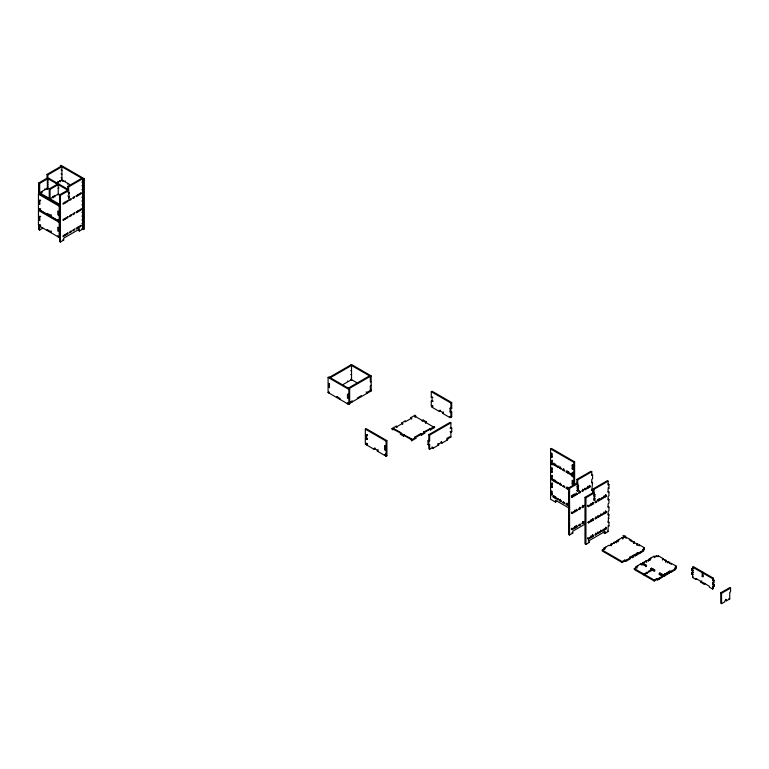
<?xml version="1.0" encoding="UTF-8"?>
<svg xmlns="http://www.w3.org/2000/svg" width="769" height="769" viewBox="0 0 769 769"><rect width="100%" height="100%" fill="white"/><g stroke="black" fill="none" stroke-linecap="round" stroke-linejoin="round"><path stroke-width="1.15" d="M57.406 184.166L47.034 178.177L47.034 174.4L61.087 166.287M47.034 174.4L47.851 174.871L61.905 166.758L61.905 180.907M38.863 193.653L38.863 182.897L47.034 178.177M38.863 182.897L39.68 183.368L48.668 178.177L67.653 189.136M56.185 183.272L61.905 179.965L69.421 184.31L69.421 185.252M38.45 194.173L39.267 193.701L60.02 205.679L59.203 206.15L38.45 194.173L38.45 209.264L59.617 221.491M58.223 183.695L49.235 188.886L49.235 199.267M49.235 198.325L39.68 192.798L47.851 188.088L50.052 189.357L59.04 184.166M64.519 181.474L65.336 181.003M58.223 188.415L59.04 187.944M39.844 200.632L39.844 204.41L39.027 203.939L39.027 200.161L40.661 200.161M67.787 190.154L67.787 186.386L81.841 178.273M67.787 186.386L68.604 186.857L82.658 178.744L82.658 229.133L79.39 231.017L78.573 230.546L78.573 228.662L79.39 229.133L79.39 231.017M84.292 178.744L61.087 165.345L60.27 165.816L83.475 179.215L84.292 178.744L84.292 229.133L83.475 229.604L81.841 228.662M60.27 194.307L59.453 194.778L58.223 194.076L50.052 198.796L59.617 204.314M79.39 229.133L63.702 238.188L63.702 240.072L60.434 241.966L59.617 241.495L59.617 194.874L68.604 189.683M59.617 194.874L60.434 195.345L68.604 190.635L68.604 186.857M38.45 209.264L39.267 208.793L39.267 209.927L60.02 221.914L59.203 222.385L38.45 210.398L38.45 225.5L59.617 237.717M40.661 208.659L39.027 209.601L39.027 208.659L39.844 210.072L40.661 209.601M68.604 192.519L69.421 192.048L69.421 193.932L68.604 194.403L68.604 192.519L67.787 192.048M38.45 210.398L39.267 209.927M68.604 196.297L69.421 195.816L69.421 197.71L68.604 198.181L68.604 196.297L67.787 195.816M69.585 199.498L71.219 198.556L71.219 199.498L69.585 200.44L68.768 199.027M39.844 216.868L39.844 220.636L39.027 220.165L39.027 216.387L40.661 216.387M47.197 214.32L47.197 213.369L50.466 215.262L51.283 214.791M51.283 215.733L50.466 216.204L50.466 215.262M39.027 225.826L39.027 224.884L40.661 224.884M40.661 225.826L39.844 226.297L39.844 225.355M38.863 225.923L38.863 229.508L39.68 229.979L42.949 228.095M60.02 220.78L59.203 221.251L59.203 206.15M47.197 230.546L47.197 229.604L50.466 231.488L51.283 231.017M51.283 231.959L50.466 232.43L50.466 231.488M60.02 237.006L59.203 237.477L59.203 222.385M328.084 377.425L328.901 376.954L349.655 388.941L349.655 404.042L348.838 404.513L328.084 392.526L328.084 377.425L348.838 389.412L349.655 388.941M329.468 377.291L351.539 364.544L371.148 375.868L371.148 390.969L349.905 403.235M330.286 377.762L351.539 365.486L351.539 380.588M328.084 392.526L328.901 392.055M329.468 392.382L328.651 392.853L328.651 391.911L329.468 393.324M342.541 384.836L351.539 379.646M348.261 388.134L369.514 375.868M349.078 388.614L371.148 375.868M337.639 397.102L336.822 397.573L336.822 396.631L340.09 398.515L340.09 399.457M348.261 394.747L348.261 398.515L347.444 398.044L347.444 394.276L349.078 394.276M371.148 381.53L370.331 382.001L370.331 376.339L350.722 365.015M371.148 385.307L370.331 385.778L370.331 390.498L371.148 390.969M349.078 402.764L347.444 403.706L347.444 402.764L348.261 404.177L349.078 403.706M349.905 402.293L352.356 400.88L352.356 401.822L351.539 401.351M366.246 391.911L367.063 392.382L371.148 390.027M365.9 444.559L365.9 443.617L367.534 443.617L365.333 444.222L365.333 429.131L366.15 428.66L386.903 440.637L386.903 455.738L385.509 455.882L385.509 453.989L384.692 455.411L385.509 454.94L384.692 454.46M432.909 397.371L431.274 397.371L431.274 391.709L432.091 391.238L451.711 402.562L451.711 408.224L450.076 408.224L450.076 412.001L451.711 412.001L451.711 416.721L450.076 417.663L442.713 413.414L442.713 412.472L439.445 410.588L439.445 411.53L440.262 411.059M365.9 435.119L367.534 435.119L365.9 435.119L365.9 438.897L367.534 438.897L365.9 438.897M431.274 397.371L432.091 396.9M431.274 401.149L432.909 401.149L431.274 401.149L431.274 405.869L432.909 405.869M411.665 438.897L410.848 439.368L411.665 440.781L411.665 438.897L393.69 429.458L392.055 429.458L392.055 428.516L396.141 426.161L396.958 426.632L402.677 423.325L402.677 424.267L401.86 422.854L405.128 420.97L405.945 421.441L411.665 418.134L411.665 419.076M410.848 418.605L410.848 417.663L414.933 415.308L415.75 416.721L414.933 417.192L414.933 415.308M431.274 405.869L432.091 405.398M392.055 428.516L393.69 428.516L401.043 432.764L400.226 434.177L403.494 436.061L404.311 435.59L411.665 439.839L420.653 434.648L421.47 435.119L424.738 433.235L423.921 431.822L424.738 433.235M415.75 415.779L414.933 416.25L422.287 420.499L423.104 420.018L426.372 421.912L425.555 423.325M366.717 443.136L366.717 445.03L367.534 444.559M432.091 406.34L432.091 407.282L432.909 406.811M431.274 391.709L450.894 403.033L451.711 402.562M365.333 429.131L386.086 441.108L386.903 440.637M374.888 448.798L374.07 449.279L374.888 447.856M439.445 410.588L440.262 410.117M374.07 448.327L377.339 450.221L378.156 449.75M384.692 445.972L385.509 445.501L385.509 450.221L384.692 449.75L384.692 445.972L385.509 446.443M425.555 422.383L426.372 421.912M442.713 412.472L443.53 412.001M450.076 408.224L451.711 408.224M377.339 450.221L377.339 451.163L378.156 450.692M442.713 413.414L443.53 412.943M384.692 449.75L385.509 449.279M450.076 412.001L451.711 412.001M414.933 437.003L415.75 438.426L414.933 437.003L420.653 433.706L421.47 434.177L429.64 429.458L430.457 429.929L434.543 427.574L434.543 426.632L432.909 426.632L423.921 421.441M423.921 431.822L434.543 426.632M450.076 417.663L450.076 416.721L451.711 416.721M385.509 455.882L386.903 455.738M411.665 440.781L415.75 438.426M450.894 422.854L429.64 435.119L429.64 440.781L428.823 440.31L428.823 434.648L450.076 422.383L450.894 422.854L450.894 428.516L451.711 428.045L451.711 431.813L450.076 431.813M429.64 440.781L428.823 441.252L428.823 448.798L429.64 449.279L429.64 444.559L428.006 444.559L428.006 440.781L428.823 440.31M428.006 444.559L429.64 444.559M449.259 437.003L446.799 438.426L447.616 438.897L450.894 437.003L450.894 432.293M429.64 449.279L432.909 447.385L432.909 448.327L432.091 446.914M437.811 443.617L438.628 444.088L441.896 442.194L441.896 443.136L441.079 441.723L441.896 442.194M432.909 448.327L438.628 445.03L438.628 444.088M441.896 443.136L447.616 439.839L447.616 438.897M556.304 501.648L555.487 502.119L550.585 499.283L550.585 448.894L551.402 448.423L574.616 461.823L574.616 484.537M551.402 456.921L552.219 457.392L552.219 453.614L551.402 453.143L551.402 456.921L552.219 456.45M551.402 460.689L552.219 460.218L552.219 464.937L551.402 464.466L551.402 460.689L552.219 461.16M551.402 464.466L552.219 463.995M553.199 463.62L554.016 463.149L553.199 464.563L553.199 463.62L558.919 466.918L558.102 467.389L553.199 464.563M554.834 464.563L555.651 464.092M554.834 465.505L555.651 465.034M551.402 468.244L552.219 467.773L552.219 472.483L551.402 472.012L551.402 468.244L552.219 468.715M558.919 465.976L558.102 467.389M551.402 472.012L552.219 471.541M559.736 468.331L561.37 469.282L561.37 468.331L559.736 467.389L559.736 468.331L560.553 466.918M550.585 448.894L573.799 462.294L574.616 461.823M563.004 469.282L563.821 468.811L563.004 470.224L563.004 469.282L564.638 470.224L564.638 471.166L563.004 470.224M572.165 465.13L572.982 464.659L572.982 469.369L572.165 468.898L572.165 465.13L572.982 465.601M552.219 476.261L551.402 475.79L551.402 479.568L552.219 479.097M566.272 472.108L571.184 474.944L572.001 474.463L566.272 471.166L566.272 472.108L567.099 470.695M553.199 479.846L554.016 479.375L553.199 480.788L553.199 479.846L558.919 483.153L558.102 483.624L553.199 480.788M572.165 468.898L572.982 468.427M567.916 472.108L568.733 471.637M567.916 473.05L568.733 472.579M554.834 480.788L555.651 480.317M554.834 481.73L555.651 481.259M572.001 473.521L571.184 474.944M552.219 483.807L551.402 483.336L551.402 487.113L552.219 486.642M559.736 483.624L560.553 483.153L559.736 484.566L559.736 483.624L561.37 484.566L561.37 485.508L559.736 484.566M572.982 473.146L572.165 472.675L572.165 476.453L572.982 475.982M563.004 486.45L564.638 487.392L564.638 486.45L563.004 485.508L563.004 486.45L563.821 485.979M567.916 488.344L576.904 483.153L576.904 479.375L590.957 471.262L591.774 471.733L591.774 475.502L592.591 475.031L592.591 478.808L591.774 479.279L591.774 483.057L592.591 482.586L591.774 490.603L592.591 490.132L592.591 492.967M551.402 494.659L552.219 495.13L552.219 491.362L551.402 490.891L551.402 494.659L552.219 494.188M576.904 479.375L577.721 479.846L591.774 471.733M572.165 483.999L572.982 484.47L572.982 480.692L572.165 480.221L572.165 483.999L572.982 483.528M569.55 489.286L566.272 487.392L566.272 488.344L567.099 486.921M553.199 496.082L554.016 495.601L553.199 497.024L553.199 496.082L558.919 499.379L558.102 499.85L553.199 497.024M567.916 489.286L568.733 488.815M585.565 523.824L572.818 531.177L572.818 533.071L569.55 534.955L568.733 534.484L568.733 487.863L569.55 488.344L577.721 483.624L577.721 479.846M554.834 497.024L555.651 496.553M554.834 497.966L555.651 497.495M578.538 486.921L576.904 486.921L578.538 486.921L578.538 485.037L576.904 485.037M559.736 499.85L560.553 499.379L559.736 500.792L559.736 499.85L561.37 500.792L561.37 501.744L559.736 500.792M578.538 490.699L576.904 490.699L578.538 490.699L578.538 488.815L576.904 488.815M572.165 495.323L574.616 493.909L575.433 494.38M580.335 491.545L578.701 492.487L578.701 493.438L580.335 492.487L579.518 491.074L580.335 492.487M590.14 485.883L584.421 489.19L585.238 489.661L590.14 486.825L589.323 485.412L590.14 486.825M572.165 497.207L577.067 494.38L577.067 493.438L571.348 496.736L572.165 497.207L571.348 495.794M583.604 490.603L581.97 491.545L581.97 490.603L583.604 489.661L583.604 490.603L582.787 489.19M563.004 502.686L564.638 503.628L564.638 502.686L563.004 501.744L563.004 502.686L563.821 502.215M566.272 503.628L567.099 503.157L566.272 504.57L566.272 503.628L569.55 505.512M604.847 533.446L604.847 531.562L589.16 540.617L589.16 542.501L585.891 544.394L585.074 543.914L585.074 497.303L593.245 492.583L593.245 488.815L607.299 480.692L608.116 481.163L608.116 484.941L608.933 484.47L608.933 488.248L608.116 488.719L608.116 492.487L608.933 492.016L608.933 495.794L608.116 496.265L608.116 500.042L608.933 499.571L608.933 503.339L608.116 503.81L608.116 507.588L608.933 507.117L608.933 510.895L608.116 511.366L608.116 515.134L608.933 514.663L608.116 522.689L608.933 522.218L608.933 525.986L608.116 526.457L608.116 531.562L604.847 533.446L604.03 532.975M593.245 488.815L594.062 489.286L608.116 481.163M567.916 504.57L568.733 504.099M567.916 505.512L568.733 505.041M585.074 497.303L585.891 497.774L594.062 493.054L594.062 489.286M555.487 502.119L555.487 500.225L568.897 507.963L569.714 507.492M594.062 494.948L594.879 494.477L594.879 496.361L594.062 496.832L594.062 493.996L594.879 494.477M569.714 509.386L568.897 509.857L568.897 507.963M594.062 498.716L594.879 498.245L594.879 500.138L594.062 500.609L594.062 497.774L594.879 498.245M580.335 507.78L578.701 508.722L578.701 509.664L580.335 508.722L579.518 507.309L580.335 508.722M583.604 505.887L581.97 506.838L581.97 507.78L583.604 506.838L582.787 505.416L583.604 506.838M572.165 513.442L577.067 510.606L577.067 509.664L571.348 512.971L572.165 513.442L571.348 512.019M593.408 502.868L587.689 506.175L588.506 506.646L593.408 503.81L592.591 502.397L593.408 503.81M599.945 499.1L597.494 500.513L598.311 500.984L599.945 500.042L599.128 498.629L599.945 500.042M606.481 495.323L600.762 498.629L601.579 499.1L606.481 496.265L605.664 494.851L606.481 496.265M596.677 501.926L595.043 502.868L595.043 501.926L596.677 500.984L596.677 501.926L595.86 501.455M577.067 525.9L571.348 529.197L572.165 529.668L577.067 526.842L576.25 525.419L577.067 526.842M583.604 522.122L581.97 523.064L581.97 524.006L583.604 523.064L582.787 521.651L583.604 523.064M580.335 524.948L578.701 525.9L578.701 524.948L580.335 524.006L580.335 524.948L579.518 524.477M593.408 519.104L587.689 522.401L588.506 522.872L593.408 520.046L592.591 518.633L593.408 520.046M606.481 511.548L600.762 514.855L601.579 515.326L606.481 512.5L605.664 511.077L606.481 512.5M596.677 518.162L595.043 519.104L595.043 518.162L596.677 517.21L596.677 518.162L595.86 516.739M598.311 517.21L599.945 516.268L599.945 515.326L597.494 516.739L598.311 517.21L597.494 515.797M593.408 535.33L587.689 538.636L588.506 539.107L593.408 536.272L592.591 534.859L593.408 536.272M606.481 527.784L600.762 531.081L601.579 531.562L606.481 528.726L605.664 527.313L606.481 528.726M596.677 534.388L595.043 535.33L595.043 534.388L596.677 533.446L596.677 534.388L595.86 532.975M598.311 533.446L599.945 532.504L599.945 531.562L597.494 532.975L598.311 533.446L597.494 532.033M604.847 549.489L604.03 548.066L608.933 545.24L609.75 545.711L611.384 544.769L611.384 545.711L610.567 544.298L614.652 542.876L613.835 542.405L613.835 543.356M613.835 542.405L617.92 540.991L617.92 541.934L617.103 540.52L625.284 535.801M629.696 558.169L629.696 557.227L630.513 557.698L630.513 558.64L625.61 561.466L624.784 560.995L622.169 562.504L602.233 550.998L602.233 550.056L604.847 548.537L604.03 548.066M622.006 537.694L622.823 538.165L624.457 537.214L625.447 537.781L626.264 537.31L626.264 538.252M631.166 541.088L631.166 540.146L630.349 540.617L634.435 542.03L633.618 543.443L634.435 542.03M636.886 545.336L637.703 543.914L636.886 544.394L638.52 545.336L639.337 544.865L644.239 547.691L644.239 548.633M643.422 549.104L644.239 547.691M602.233 550.056L622.169 561.562L624.784 560.053L625.61 560.524L630.513 557.698M629.696 557.227L634.598 555.333L635.415 555.804L637.049 554.862L636.232 553.449L637.866 552.507L638.683 552.978L643.586 550.143L643.586 551.094L638.683 553.92L637.866 553.449L632.964 555.333L633.781 556.756L632.147 557.698L631.33 556.275M642.769 550.614L642.769 549.672L644.403 548.73L644.403 549.672M636.078 566.57L636.895 567.993L636.078 566.57L640.981 563.744L642.451 563.84L646.546 566.195M642.624 562.802L643.442 564.215L642.624 562.802L646.71 561.38L645.893 560.909L646.71 562.331M645.893 560.909L649.978 559.496L649.978 560.438L649.161 559.025L654.063 556.198L654.88 556.669L656.515 555.727L657.495 556.285L658.312 555.814L663.214 558.65L662.397 560.063M634.281 568.56L643.845 574.078L647.114 572.184L647.931 572.665L643.845 575.02L634.281 569.502L634.281 568.56L636.895 567.041M643.442 564.215L643.442 563.273M663.214 558.65L662.397 559.121L666.483 560.534L665.666 561.947L666.483 560.534M651.612 568.176L650.795 569.598L651.612 568.176L654.88 570.069L654.063 570.54M648.748 572.184L648.748 571.242L652.016 569.358L652.016 570.3M652.833 569.829L649.565 571.713L648.748 571.242M665.666 561.005L669.751 562.418L669.751 563.369M669.751 562.418L668.934 562.898L670.568 563.84L671.385 563.369L676.287 566.195L675.47 567.609L676.451 568.176L676.451 567.234L675.47 566.666L676.287 566.195M669.097 573.366L668.28 571.953L669.097 573.366L664.195 575.26L659.946 572.992L659.129 573.463L664.195 576.202L665.829 575.26L665.012 573.837L665.829 575.26M654.227 580.066L656.841 578.557L657.658 579.028L662.561 576.202L662.561 577.144L657.658 579.97L656.841 579.499L654.227 581.008L644.662 575.491L644.662 574.549L654.227 580.066L654.227 581.008M661.744 576.673L662.397 575.347L662.397 576.289L659.129 574.405L659.946 572.992M665.012 573.837L669.914 571.953L670.731 572.424L675.634 569.598L675.634 568.647L674.817 568.176L674.817 569.118M668.28 571.953L669.914 571.011L670.731 571.482L675.634 568.647M674.817 568.176L676.451 567.234M692.629 567.138L693.446 566.666L703.01 572.184L703.01 576.904L702.193 576.433L702.193 572.665L692.629 567.138L692.629 569.031L693.446 568.56L691.812 568.56L691.812 570.444L693.446 570.444M691.812 570.444L692.629 569.973M691.812 572.328L693.446 572.328L691.812 572.328L691.812 574.222L693.446 574.222M691.812 574.222L692.629 573.741M692.629 574.693L692.629 577.519L693.446 577.048M702.193 572.665L703.01 572.184M692.629 577.519L695.897 579.403L696.714 578.932M702.193 576.433L703.01 575.962M695.897 579.403L695.897 578.461L700.963 581.393L701.789 580.922M700.963 581.393L700.963 582.335L701.789 581.864M713.392 578.182L703.827 572.665L703.01 573.136L712.575 578.653L713.392 578.182L714.209 582.431L712.575 582.431L712.575 584.315L714.209 584.315L714.209 586.199L712.575 586.199L712.575 589.035L713.392 588.564L713.392 584.786M700.963 582.335L704.241 584.219L705.058 583.748M712.575 578.653L712.575 580.537L713.392 580.066M712.575 580.537L714.209 580.537M712.575 584.315L714.209 584.315M726.465 599.887L724.831 600.829L724.831 601.771L721.562 603.655L720.745 603.184L720.745 592.803L729.733 587.612L730.55 588.093L730.55 591.861L729.733 592.332L729.733 598.936L726.465 600.829L725.648 599.416L726.465 600.829M720.745 592.803L721.562 593.274L730.55 588.093M591.774 474.56L592.591 475.031M608.116 483.999L608.933 484.47M61.087 170.064L61.905 170.535M81.841 182.042L82.658 182.513M608.116 487.777L608.933 488.248M61.087 173.832L61.905 174.303M81.841 185.819L82.658 186.29M591.774 482.115L592.591 482.586M608.116 491.545L608.933 492.016M61.087 177.61L61.905 178.081M81.841 189.597L82.658 190.068M59.453 180.436L60.27 181.859M81.841 193.365L82.658 193.836M572.165 476.453L572.982 476.924L572.982 472.204M587.689 486.354L588.506 486.825M604.03 495.794L604.847 496.265M57.819 181.388L58.636 181.859M587.689 487.306L588.506 487.777M591.774 489.661L592.591 490.132M604.03 496.736L604.847 497.207M608.116 499.1L608.933 499.571M81.841 197.143L82.658 197.614M576.904 483.153L577.721 483.624M593.245 492.583L594.062 493.054M584.421 488.248L585.238 489.661M68.604 190.635L58.223 184.637L58.223 195.018M47.034 180.061L47.851 180.532M594.062 495.89L594.879 496.361M81.841 200.92L82.658 201.391M597.494 499.571L598.311 500.984M47.034 181.945L47.851 182.426M608.116 506.646L608.933 507.117M47.034 183.839L47.851 184.31M594.062 499.658L594.879 500.138M450.076 416.721L450.894 417.192L450.894 412.472M81.841 204.689L82.658 205.16M432.091 407.282L439.445 411.53M47.034 185.723L47.851 186.194M46.38 187.992L47.197 189.405M81.841 208.466L82.658 208.937M551.402 479.568L552.219 480.039L552.219 475.319M577.067 494.38L576.25 492.967M566.272 488.344L569.55 490.228M590.957 503.339L591.774 503.81M44.746 188.934L45.563 189.405M574.616 494.851L575.433 495.323M590.957 504.291L591.774 504.762M608.116 514.192L608.933 514.663M604.03 512.019L604.847 512.5M54.138 195.489L54.955 196.902M604.03 512.971L604.847 513.442M81.841 212.244L82.658 212.715M587.689 505.233L588.506 506.646M52.503 196.431L53.321 197.854M608.116 517.97L608.933 518.441M600.762 513.913L601.579 515.326M451.711 428.045L450.076 428.045L450.894 428.516M350.722 370.677L351.539 371.148M81.841 216.012L82.658 216.483M551.402 487.113L552.219 487.584L552.219 482.865M691.812 568.56L692.629 569.031M599.128 515.797L599.945 516.268M608.116 521.747L608.933 522.218M59.617 205.256L39.68 193.75L42.295 192.231L42.295 191.289M450.894 431.342L451.711 431.813M350.722 374.455L351.539 374.926M81.841 219.79L82.658 220.261M713.392 585.728L714.209 586.199M608.116 525.515L608.933 525.986M622.986 535.426L631.166 540.146M637.703 543.914L633.618 542.501M81.841 223.568L82.658 224.039M350.722 379.175L357.969 383.356M433.726 427.103L434.543 427.574M450.076 436.532L450.894 437.003M643.422 548.162L644.403 548.73M702.606 582.335L709.306 586.199L709.306 587.141L712.575 589.035M577.067 510.606L576.25 509.193M566.272 504.57L569.55 506.454M728.916 598.465L729.733 598.936M574.616 510.135L575.433 510.606M590.957 519.575L591.774 520.046M642.769 549.672L643.586 550.143M574.616 511.077L575.433 511.548M590.957 520.517L591.774 520.988M347.444 381.059L348.261 381.53M410.848 417.663L411.665 418.134M604.03 529.197L604.847 529.668M607.299 531.081L608.116 531.562M366.246 392.853L367.063 393.324L367.063 392.382M446.799 439.368L447.616 439.839M604.03 531.081L604.847 531.562M600.762 530.139L601.579 531.562M617.103 540.52L617.92 540.991M649.161 559.025L649.978 559.496M60.434 221.011L59.453 220.453L58.636 220.924L57.819 219.501L57.819 220.453M599.128 532.033L599.945 532.504M428.823 434.648L429.64 435.119M636.232 554.391L637.049 554.862M401.86 422.854L402.677 423.325M632.964 556.275L633.781 556.756M357.258 398.044L358.075 398.515L358.075 397.573L361.343 395.689L361.343 396.631M437.811 444.559L438.628 445.03M610.567 544.298L611.384 544.769M643.278 563.369L646.546 565.253L645.729 566.666M650.632 568.56L654.88 571.011M428.006 440.781L428.823 441.252M661.744 575.731L662.561 576.202M574.616 526.371L575.433 526.842M590.957 535.801L591.774 536.272M574.616 527.313L575.433 527.784M590.957 536.743L591.774 537.214M571.348 528.255L572.165 529.668M587.689 537.694L588.506 539.107M588.343 540.146L589.16 540.617M59.617 236.775L60.434 237.246M572.001 532.59L572.818 533.071M588.343 542.03L589.16 542.501M62.885 239.601L63.702 240.072M365.9 443.617L366.717 444.088M366.717 445.03L374.07 449.279M377.339 451.163L384.692 455.411M721.562 593.274L721.562 603.655M713.392 581.008L713.392 582.902M704.241 583.277L704.241 584.219M692.629 570.915L692.629 572.799M672.366 570.54L672.366 571.482M671.385 563.369L671.385 564.311M670.731 571.482L670.731 572.424M669.914 571.011L669.914 571.953M668.117 561.476L668.117 562.418M667.463 573.366L667.463 574.308M667.3 561.947L667.3 562.898M666.646 572.895L666.646 573.837M664.849 559.592L664.849 560.534M664.195 575.26L664.195 576.202M663.378 574.779L663.378 575.731M663.214 574.876L663.214 575.818M659.293 578.086L659.293 579.028M658.312 555.814L658.312 556.756M657.658 579.028L657.658 579.97M656.841 578.557L656.841 579.499M656.515 555.727L656.515 556.669M654.88 556.669L654.88 557.612M654.063 556.198L654.063 557.141M653.9 570.444L653.9 571.386M653.246 569.118L653.246 570.069M650.795 558.083L650.795 559.025M648.344 560.438L648.344 561.38M647.114 572.184L647.114 573.136M644.259 561.86L644.259 562.802M644.095 564.782L644.095 565.724M643.845 574.078L643.845 575.02M642.451 563.84L642.451 564.782M641.798 564.215L641.798 565.157M640.981 563.744L640.981 564.686M640.317 552.036L640.317 552.978M639.337 544.865L639.337 545.807M638.683 552.978L638.683 553.92M637.866 552.507L637.866 553.449M637.712 565.628L637.712 566.57M635.415 554.862L635.415 555.804M634.598 554.391L634.598 555.333M632.8 541.088L632.8 542.03M632.147 556.756L632.147 557.698M629.532 539.204L629.532 540.146M627.244 559.582L627.244 560.524M625.61 560.524L625.61 561.466M624.784 560.053L624.784 560.995M622.823 538.165L622.823 539.107M622.169 561.562L622.169 562.504M618.737 539.578L618.737 540.52M616.286 541.934L616.286 542.876M615.469 541.463L615.469 542.405M612.201 543.356L612.201 544.298M605.664 547.124L605.664 548.066M601.579 498.149L601.579 499.1M588.506 521.93L588.506 522.872M585.891 497.774L585.891 544.394M585.478 497.543L585.478 544.154M585.238 504.945L585.238 505.887M585.238 521.18L585.238 522.122M577.721 484.566L577.721 487.392M577.721 488.344L577.721 491.17M573.799 462.294L573.799 485.095M569.55 488.344L569.55 534.955M569.137 488.104L569.137 534.715M558.102 482.682L558.102 483.624M558.102 498.908L558.102 499.85M450.894 403.033L450.894 411.53M432.909 426.632L432.909 427.574M432.091 397.852L432.091 401.62M430.457 428.987L430.457 429.929M429.64 428.516L429.64 429.458M423.104 420.018L423.104 420.97M422.287 420.499L422.287 421.441M421.47 434.177L421.47 435.119M420.653 433.706L420.653 434.648M405.128 420.97L405.128 421.912M404.311 434.648L404.311 435.59M403.494 435.119L403.494 436.061M396.958 426.632L396.958 427.574M396.141 426.161L396.141 427.103M393.69 428.516L393.69 429.458M392.872 428.987L392.872 429.929M386.086 441.108L386.086 456.209M366.717 434.648L366.717 439.368M348.838 389.412L348.838 404.513M83.475 179.215L83.475 229.604M77.756 194.778L77.756 195.73M77.756 211.014L77.756 211.956M77.756 227.24L77.756 228.191M67.787 183.368L67.787 184.31M64.683 202.334L64.683 203.276M64.683 218.559L64.683 219.501M64.683 234.795L64.683 235.737M62.885 180.532L62.885 181.474M60.434 195.345L60.434 241.966M60.02 195.115L60.02 241.726M58.636 237.15L57.819 235.737L57.819 236.679M50.052 189.357L50.052 199.738M47.851 174.871L47.851 189.03M39.68 183.368L39.68 193.932M39.68 225.259L39.68 229.979M39.267 183.128L39.267 193.701M39.267 226.201L39.267 229.748M67.951 200.44L63.048 203.276L63.048 204.218L67.951 201.391L67.951 200.44M74.487 196.672L72.853 197.614L72.853 198.556L74.487 197.614L74.487 196.672M81.024 192.894L76.121 195.73L76.121 196.672L81.024 193.836L81.024 192.894M67.951 216.675L63.048 219.501L63.048 220.453L67.951 217.617L67.951 216.675M71.219 214.791L69.585 215.733L69.585 216.675L71.219 215.733L71.219 214.791M74.487 212.898L72.853 213.84L72.853 214.791L74.487 213.84L74.487 212.898M81.024 209.13L76.121 211.956L76.121 212.898L81.024 210.072L81.024 209.13M67.951 232.901L63.048 235.737L63.048 236.679L67.951 233.853L67.951 232.901M71.219 231.017L69.585 231.959L69.585 232.901L71.219 231.959L71.219 231.017M74.487 229.133L72.853 230.075L72.853 231.017L74.487 230.075L74.487 229.133M81.024 225.355L76.121 228.191L76.121 229.133L81.024 226.297L81.024 225.355M58.636 211.485L57.819 211.014L57.819 214.791L58.636 215.262L58.636 211.485M329.468 383.894L328.651 383.423L328.651 387.192L329.468 387.663L329.468 383.894M58.636 227.711L57.819 227.24L57.819 231.017L58.636 231.488L58.636 227.711"/></g></svg>
